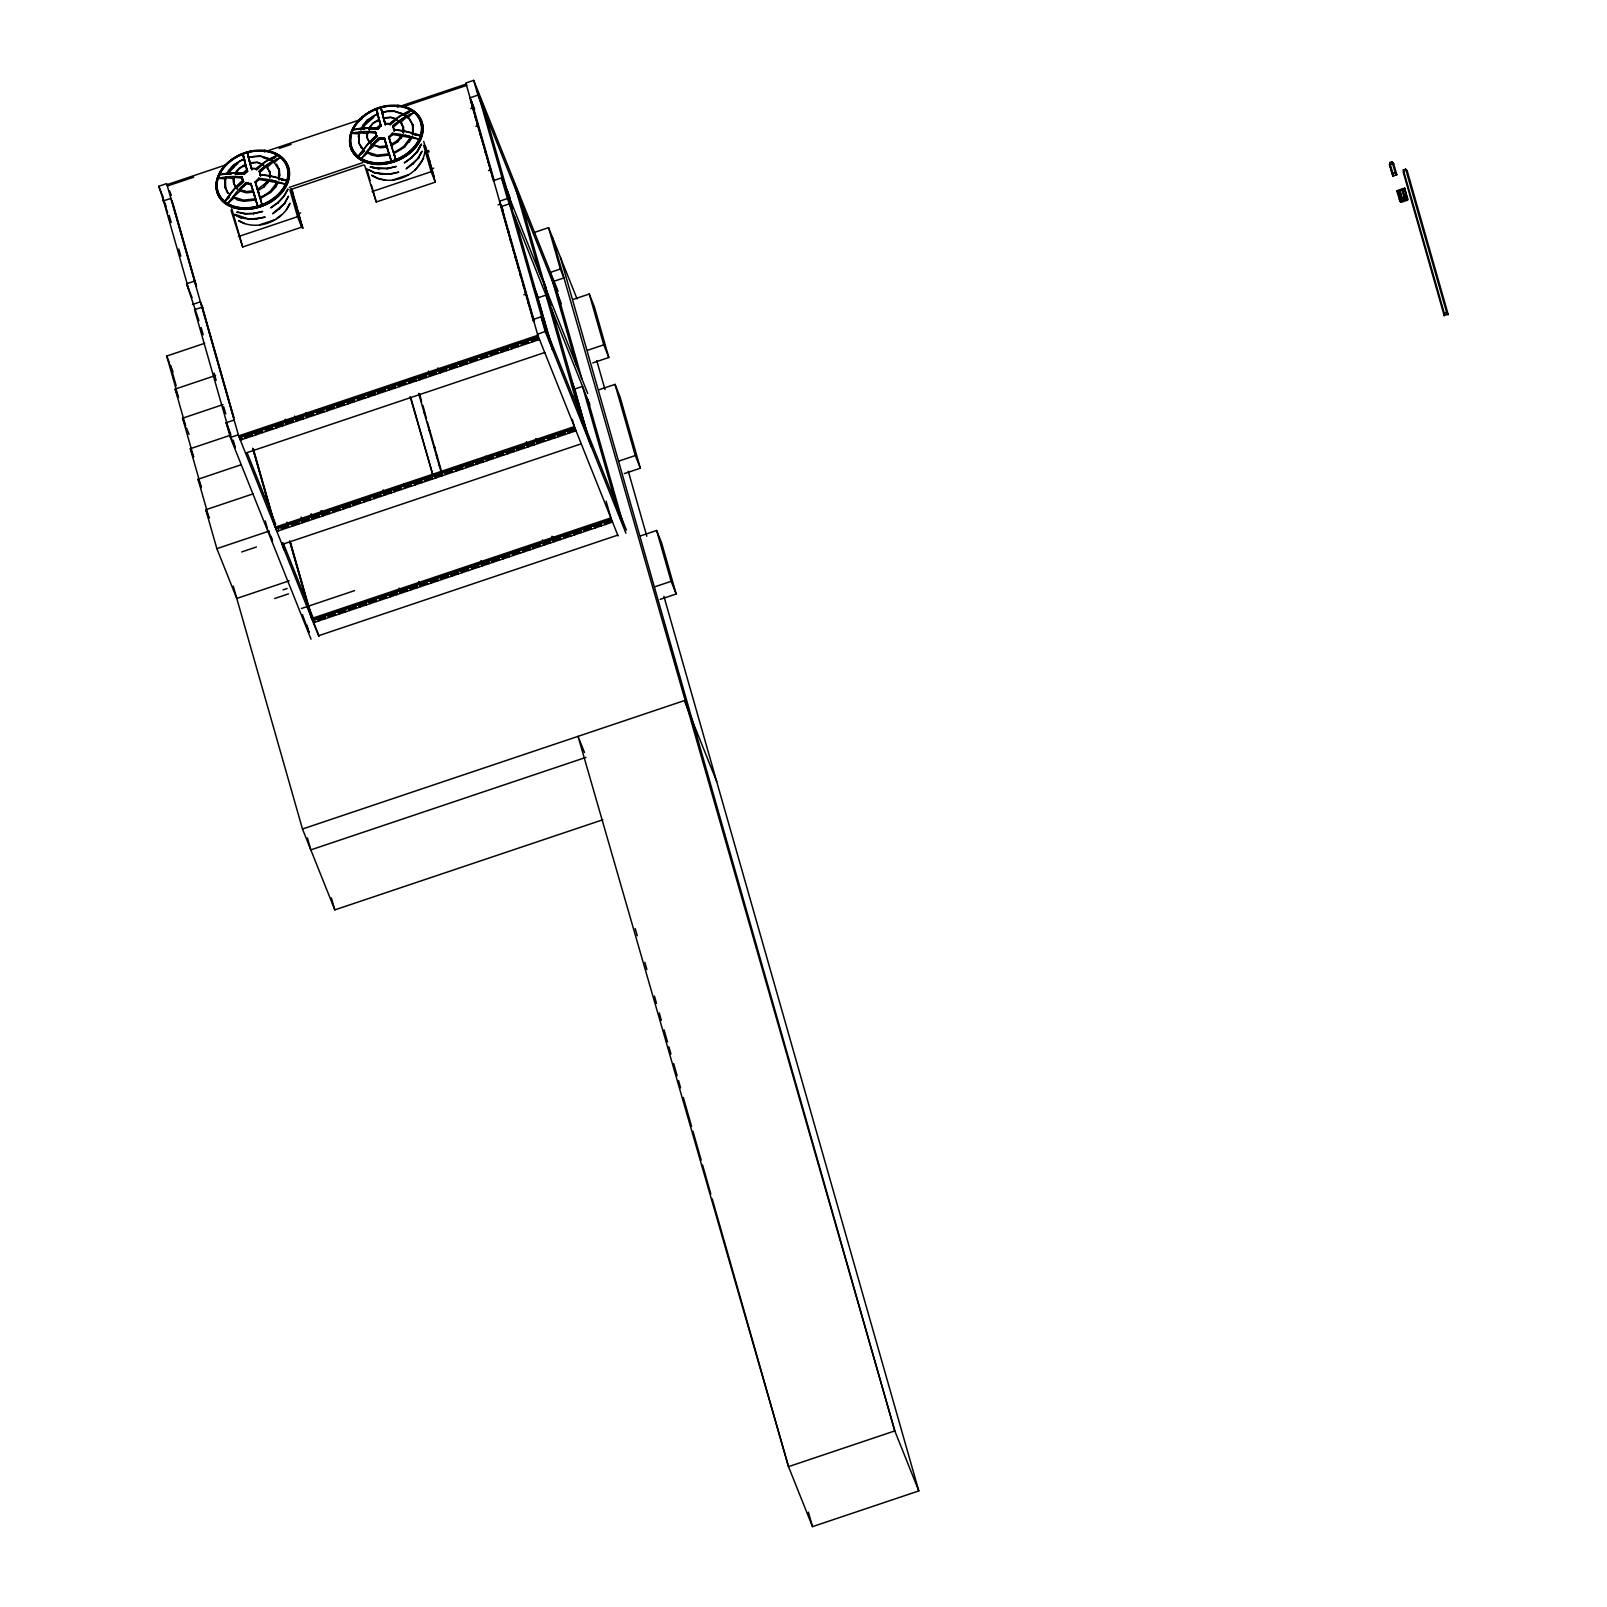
<?xml version="1.0" encoding="UTF-8"?>
<svg xmlns="http://www.w3.org/2000/svg" width="1607" height="1607" viewBox="0 0 1607 1607"><rect width="100%" height="100%" fill="white"/><g stroke="black" fill="none" stroke-linecap="round" stroke-linejoin="round"><path stroke-width="1.5" d="M225.301 177.553L224.96 187.155L227.853 193.262M224.859 182.776L225.261 177.734L234.341 178.498M233.859 177.312L233.778 183.037M229.5 176.69A64.662 36.077 21 0 1 241.552 176.87L242.496 179.924M242.356 177.895L241.833 176.891L243.561 181.611M241.954 176.87L242.778 180.004M276.424 159.274L272.828 161.222A64.923 39.552 -54.8 0 0 259.47 170.824L260.515 176.027L260.033 172.672M269.896 174.52L269.936 177.634L270.378 175.705M278.513 178.718L278.855 169.217M278.654 178.558L279.558 174.52M278.975 179.884L279.457 170.161L276.585 164.055M358.883 132.578L358.823 142.26M358.261 136.756L359.144 132.758L359.627 133.943L352.134 133.321L355.83 132.578M367.441 132.336L367.36 138.061L368.947 141.295M370.514 143.746L370.052 142.581L376.882 136.575L375.415 131.915L376.359 135.028M394.097 131.051L392.811 126.049L393.153 127.515M403.478 129.544L403.337 132.979L403.558 127.033M412.095 133.743L413.14 129.544M412.557 134.908L413.039 125.185L407.435 116.427L400.364 122.594L401.83 124.02M424.831 152.022C421.436 174.902 390.903 187.999 371.779 175.404M241.351 209.332L241.432 209.151A37.965 28.002 -21.8 0 0 286.006 186.673A37.965 28.002 -21.8 0 0 272.728 152.203M226.908 174.279L233.678 165.34L239.584 161.162L244.264 159.053L244.726 160.238L243.119 154.593L244.706 161.202A64.3 3.294 71.4 0 0 247.056 169.84M235.486 174.681L236.048 171.628L239.162 168.233L245.389 164.396L247.599 171.226M258.647 178.437L259.189 178.357A64.662 36.077 21 0 1 276.123 181.35L284.961 183.981L259.189 179.482L255.493 182.716M267.987 180.265L263.769 185.609M267.324 183.419L268.409 181.43L264.231 186.794M275.038 186.05L277.187 182.174L275.621 187.135L270.88 192.298L260.294 198.565L257.622 189.365M277.228 182.194L270.398 191.112L264.512 195.291M275.52 187.236L277.649 183.359M287.733 189.184L283.917 196.134L277.83 202.623M287.954 189.285L284.098 196.275L278.011 202.803M284.56 203.105L288.055 196.757M284.76 203.245L288.577 196.235M286.448 209.513L289.822 203.346M290.043 203.446C281.908 222.087 256.236 231.428 238.579 220.762M360.49 129.303L367.059 120.083L377.725 113.756L376.42 109.497L381.16 126.25L380.698 125.065M360.772 130.127L367.521 121.268L373.467 117.05M368.606 128.52L372.744 123.237L378.971 119.42L380.899 126.17L377.364 129.283L368.606 128.52L369.068 129.705M369.248 130.046L370.092 127.817M392.229 133.461L392.771 133.381A64.662 36.077 21 0 1 409.705 136.374L418.543 139.006L392.771 134.506L389.075 137.74M392.691 134.647L392.289 133.341M400.424 137.278L401.529 135.269L397.331 140.633M400.886 138.443L401.991 136.434L397.813 141.798M408.62 141.075L410.749 137.198L403.98 146.137L398.094 150.315M409.082 142.26L411.231 138.363L404.442 147.322M417.057 151.5L420.773 144.71M417.258 151.641L421.315 144.188M421.516 144.309L417.679 151.299L411.573 157.807M418.141 158.129L421.617 151.761M418.342 158.249L422.159 151.259M423.625 158.47L414.887 170.422M228.134 203.065L236.47 192.197A64.662 39.392 -54.8 0 1 245.791 182.816L248.322 183.057M361.716 158.089L370.052 147.221A64.481 39.291 -54.8 0 1 379.292 137.901L381.904 138.081M233.517 190.209L225.221 201.056L229.5 197.299M229.259 171.346L237.896 163.432M229.52 171.567L234.16 166.525M220.018 174.5L227.17 173.215A64.923 36.238 21 0 1 242.998 173.054L246.775 169.739A64.481 3.314 71.4 0 1 244.425 161.082L242.838 154.473L245.228 163.331M266.963 182.153L257.421 189.465L255.694 182.615M279.457 209.01L285.001 202.763M285.182 202.904L272.728 213.53M362.62 125.426L373.165 116.186L377.846 114.077L378.308 115.262L376.701 109.617L377.143 111.586M363.102 126.591L373.627 117.351M353.6 129.504L360.751 128.239A64.923 36.238 21 0 1 376.58 128.078L380.417 124.984L381.1 126.069M379.131 127.837L377.605 129.504L376.882 128.098M392.349 133.361L388.713 136.936A64.3 3.294 71.4 0 0 391.787 147.342M411.412 157.647L417.499 151.158M413.039 164.035L418.583 157.787M418.764 157.928L406.31 168.554M262.001 164.235L263.829 165.159L257.18 162.166L250.049 162.829L251.877 169.96L251.516 168.414L256.276 168.594A64.923 39.552 -54.8 0 1 269.755 158.912L276.725 155.417L271.121 160.338L263.126 157.607M242.316 178.839L242.818 180.848A64.481 39.291 -54.8 0 0 233.517 190.209M261.64 165.481L256.517 169.98L256.035 168.795M241.954 183.198L236.812 187.698L235.104 186.231M228.716 197.54L224.98 200.815L233.276 189.967A64.662 39.392 -54.8 0 1 242.597 180.587L243.3 181.551L236.47 187.557L236.932 188.742L233.959 184.122L233.557 177.312L242.617 178.076M274.054 158.209L276.906 155.718L266.501 161.283A64.481 39.291 -54.8 0 0 256.477 168.856L251.295 168.414A64.3 3.294 71.4 0 1 248.944 159.776L247.498 152.906L250.531 164.014M243.943 201.317L256.055 199.991L253.665 192.077L246.293 192.78L240.126 190.972L239.724 189.726L246.554 183.74L248.804 184.243M259.49 172.391L266.32 166.405L269.835 172.25M246.212 182.615L246.494 183.801L239.664 189.807L245.831 191.615L253.203 190.892L251.033 184.182L248.663 184.243M269.514 170.824L269.755 177.955L269.996 172.009L266.541 166.224L259.711 172.21L259.229 171.045L260.696 175.705L260.535 174.56A64.662 36.077 21 0 1 273.29 176.509L286.347 180.185L281.346 179.763M244.063 201.317L237.414 199.991L233.296 196.978L240.186 190.912M228.114 203.105L233.819 198.083L233.356 196.918M381.381 110.16L380.939 108.191L385.559 124.603L385.077 123.418L389.858 123.618A64.923 39.552 -54.8 0 1 403.337 113.916L410.307 110.441L404.703 115.363L401.047 113.514M395.563 119.259L397.411 120.184L396.929 118.998L390.099 124.984L389.617 123.819M375.536 138.222L370.393 142.722L368.686 141.255M410.006 114.298L402.975 118.335A64.481 39.291 -54.8 0 0 392.972 125.908L393.936 129.122M407.636 113.233L410.488 110.742L400.063 116.307A64.481 39.291 -54.8 0 0 390.059 123.88L384.977 123.799L385.459 124.984L383.531 118.235L390.762 117.532L397.009 119.38M382.386 139.247L380.256 138.825L373.246 144.811L379.533 146.619M393.072 127.415L400.123 121.228L401.951 123.739M373.768 145.936L366.878 152.002L371.197 154.995L377.645 156.321M361.696 158.109L367.4 153.107M281.165 215.197L276.364 218.612M247.157 170.201L243.019 173.395A64.481 35.977 21 0 0 231.006 173.215L220.059 174.842M264.311 186.733L257.903 190.65M380.738 125.225L376.58 128.419A64.481 35.977 21 0 0 364.588 128.239L353.64 129.846M278.152 202.422L270.82 207.624M278.292 202.603L270.94 207.845M279.277 208.85L272.849 213.731M397.411 140.572L391.003 144.489L388.773 136.495M397.893 141.737L391.485 145.675M404.522 147.261L393.876 153.589L395.483 159.234L394.338 154.915M411.713 157.446L404.402 162.648M411.874 157.627L404.522 162.849M406.29 168.815L413.18 163.673M272.828 161.222L269.393 163.311A64.481 39.291 -54.8 0 0 259.39 170.904M276.304 159.374L279.919 157.667L274.094 162.769L273.632 161.584L279.317 170.402M409.865 114.398L413.501 112.691L407.676 117.773L407.214 116.608L410.026 119.34M244.143 158.731L233.477 165.079L228.797 170.181L226.728 173.938L231.107 174.299M245.71 164.637L239.383 168.494L235.205 173.857L241.773 174.42M243.601 166.586L245.871 165.581M247.518 171.065L243.782 174.259L235.024 173.496M379.292 119.661L372.965 123.518L368.766 128.881L375.355 129.444M377.183 121.61L379.453 120.605M259.812 197.4L264.532 195.271M398.114 150.295L393.374 152.404L388.874 136.695A64.481 3.314 71.4 0 0 391.947 147.141L392.952 151.158M274.777 219.737L259.711 224.799M408.339 174.761L393.273 179.823M167.63 212.626L158.772 186.251L166.646 183.6L238.66 435.899L537.843 335.301L465.829 83.002L473.703 80.35L558.071 291.289M226.426 164.697L167.068 184.644L167.59 185.95L193.704 177.172M264.432 151.922L361.776 119.179M397.391 107.207L466.251 84.046L466.773 85.352L402.674 106.906M279.196 148.427L291.068 144.429M162.99 201.036L170.864 198.384L172.712 203.024M561.365 303.743L477.922 95.134L470.048 97.786L474.688 109.376M470.811 108.593L472.779 107.93L472.257 106.624M472.719 108.392L472.679 106.042M289.3 187.376L362.8 162.648M475.873 126.33L477.841 125.667L477.319 124.362M477.781 126.129L477.721 123.779M290.084 189.726L363.584 165.019M428.667 150.435L426.699 151.098L427.221 152.404L429.19 151.741M300.65 212.907L298.681 213.57L299.203 214.876M433.709 168.173L431.741 168.835L432.263 170.141M238.499 236.55L297.556 216.684L301.734 227.129L242.677 246.976L231.006 210.216M372.081 191.574L431.138 171.708L435.316 182.133L376.259 202L364.588 165.24M488.508 170.663L490.476 170.001L489.954 168.695M198.906 320.576L186.573 283.796L194.447 281.145L196.295 285.785M493.63 180.546L501.505 177.895L587.72 393.454M192.458 304.486L200.333 301.835L203.125 308.805M589.91 404.884L507.39 198.585L499.516 201.237L503.232 210.517M498.09 204.832L500.058 204.169L500.58 205.475L517.876 266.581M501.605 206.459L509.479 203.808L545.697 330.901L550.92 343.958M215.579 375.496L175.143 389.095L178.498 397.451L166.706 356.071L204.651 343.295M534.327 232.453L548.549 227.652L577.074 298.942M513.135 250.27L513.095 247.92M520.728 276.886L520.668 274.536M550.86 272.226L560.341 269.032L563.896 277.911L554.415 281.104M523.882 294.804L525.851 294.141L525.328 292.836M525.77 294.623L525.73 292.253M546.541 290.726L546.079 291.771M538.124 297.757L545.998 295.105L582.216 422.219L587.439 435.256M230.745 435.135L190.309 448.715L193.644 457.071L182.575 418.202L223.011 404.602M530.832 312.341L530.792 309.99M573.237 299.404L589.267 294.021L594.329 306.676L608.812 357.497L592.782 362.901M542.081 314.972L542.041 312.622M311.015 639.164L230.363 437.506L226.145 422.721L234.019 420.09M533.223 319.472L541.077 316.82L626.389 530.069M230.363 437.506L238.238 434.854L318.889 636.513M546.681 330.942L537.421 334.256L618.072 535.914M239.182 437.204L538.365 336.606M244.103 436.14L241.753 436.943L241.894 439.555M251.978 433.488L254.348 432.705M262.222 430.053L264.572 429.25M272.447 426.618L274.817 425.815M282.691 423.163L285.042 422.38M292.916 419.728L295.286 418.925M303.161 416.293L305.511 415.49M313.385 412.838L315.755 412.055M323.63 409.403L326 408.6M333.874 405.968L336.225 405.165M344.099 402.513L346.469 401.73M354.344 399.078L356.694 398.275M364.568 395.643L366.938 394.84M374.813 392.188L377.163 391.405M385.037 388.753L387.408 387.95M395.282 385.318L397.632 384.515M405.506 381.863L407.877 381.08M415.751 378.428L418.101 377.625M425.976 374.993L428.346 374.19M436.22 371.538L438.57 370.755M446.445 368.103L448.815 367.3M456.689 364.648L459.06 363.865M466.934 361.213L469.284 360.43M477.158 357.778L479.529 356.975M487.403 354.323L489.753 353.54M497.628 350.888L499.998 350.105M507.872 347.453L510.223 346.65M518.097 343.998L520.467 343.215M528.341 340.563L530.692 339.78M286.769 424.469L284.841 421.858M295.085 418.403L297.014 421.014M430.073 376.279L428.145 373.668M438.37 370.233L440.298 372.824M539.189 338.695L538.727 339.74M539.51 339.479L240.327 440.077L239.202 436.14M549.654 341.588L549.614 339.218M245.55 453.114L544.733 352.516M419.909 394.92L419.447 395.965M253.344 493.771L205.776 509.76L209.111 518.117L198.043 479.248L240.849 464.845M587.72 350.246L603.75 344.842L608.812 357.497M574.342 388.271L573.86 389.336M573.659 396.306L575.627 395.643M598.969 389.758L615.019 384.374L620.081 397.029L640.349 468.199L624.32 473.603M578.701 414.044L580.669 413.381L581.192 414.686M275.701 528.522L574.884 427.904M205.776 509.76L216.865 548.65L269.173 531.053M280.622 527.458L278.272 528.241L278.413 530.852M288.497 524.806L290.867 524.003M298.741 521.351L301.092 520.568M308.966 517.916L311.336 517.113M319.21 514.481L321.561 513.678M329.435 511.026L331.805 510.243M339.68 507.591L342.03 506.788M349.904 504.156L352.274 503.353M360.149 500.701L362.519 499.918M370.393 497.266L372.744 496.463M380.618 493.831L382.988 493.028M390.863 490.376L393.213 489.593M401.087 486.941L403.457 486.138M411.332 483.506L413.682 482.703M421.556 480.051L423.927 479.268M431.801 476.616L434.151 475.813M442.025 473.181L444.396 472.378M452.27 469.726L454.62 468.943M462.495 466.291L464.865 465.488M472.739 462.856L475.089 462.053M482.964 459.401L485.334 458.618M493.208 455.966L495.579 455.163M503.453 452.511L505.803 451.728M513.678 449.076L516.048 448.293M523.922 445.641L526.272 444.838M534.147 442.186L536.517 441.403M544.391 438.751L546.742 437.968M554.616 435.316L556.986 434.513M564.861 431.861L567.211 431.078M287.07 522.195L288.336 526.634L288.296 524.284M302.819 522.657L300.891 520.045M311.115 516.61L313.064 519.202M321.36 513.155L323.288 515.767L321.942 510.986M384.716 495.117L382.767 492.505M528 446.927L526.072 444.315M536.296 440.88L538.245 443.492M575.708 429.993L575.246 431.038M576.029 430.776L276.846 531.375L275.721 527.437M586.173 432.886L586.133 430.535M1393.369 175.042L1389.653 162.568L1392.003 161.785L1393.731 163.874L1389.472 164.416L1392.907 176.087L1396.824 174.761L1393.41 163.09M241.673 551.944L256.437 546.983M282.069 544.432L581.252 443.813M1392.747 173.476L1395.117 172.672L1396.824 174.761M1444.753 314.851L1403.293 169.92L1405.643 169.137L1407.37 171.206M1400.139 201.739L1396.764 190.791L1404.639 188.14L1407.531 200.152L1401.244 202.261L1399.295 199.65L1407.17 197.018L1408.013 199.087M1397.487 190.992L1399.456 190.329L1402.509 200.493L1400.541 201.156L1397.487 190.992L1400.541 201.156M1401.846 189.526L1399.878 190.188L1402.931 200.353L1404.9 199.69L1401.846 189.526L1402.369 190.831M1402.268 189.385L1404.237 188.722L1404.759 190.028L1402.79 190.691L1402.268 189.385L1404.799 198.244L1405.322 199.549L1407.29 198.886L1406.768 197.601L1404.799 198.244M1398.612 193.141L1396.764 190.791M619.257 460.948L635.287 455.544L640.349 468.199M1400.018 199.851L1401.987 199.188M1402.409 199.047L1404.377 198.384M289.099 580.85L236.771 598.447L216.865 548.65M282.993 589.869L287.131 588.483M274.697 598.507L288.457 593.887M301.393 608.511L354.544 590.633M312.22 619.82L611.403 519.202M317.141 618.755L314.791 619.539L314.932 622.15M325.016 616.104L327.386 615.32M335.26 612.669L337.611 611.865M345.485 609.214L347.855 608.43M355.73 605.779L358.08 604.975M365.954 602.344L368.324 601.54M376.199 598.889L378.549 598.105M386.423 595.454L388.794 594.65M396.668 592.019L399.038 591.215M406.912 588.564L409.263 587.78M417.137 585.129L419.507 584.325M427.382 581.694L429.732 580.89M437.606 578.239L439.977 577.455M447.851 574.804L450.201 574M458.075 571.369L460.446 570.565M468.32 567.914L470.67 567.13M478.545 564.479L480.915 563.675M488.789 561.044L491.139 560.24M499.014 557.589L501.384 556.805M509.258 554.154L511.609 553.35M519.483 550.699L521.853 549.915M529.727 547.264L532.098 546.48M539.972 543.829L542.322 543.025M550.197 540.374L552.567 539.59M560.441 536.939L562.791 536.155M570.666 533.504L573.036 532.7M580.91 530.049L583.261 529.265M591.135 526.614L593.505 525.83M601.38 523.179L603.73 522.375M400.766 593.304L398.817 590.693M419.286 583.803L421.235 586.414M482.642 565.764L480.694 563.153M544.05 545.114L542.121 542.503M552.346 539.068L554.294 541.68M612.227 521.291L611.765 522.335M311.999 616.666L313.686 622.592L612.548 522.074M617.771 535.131L318.889 635.629L313.686 622.592M640.61 535.894L656.64 530.491L661.702 543.146L676.185 593.987L660.156 599.371M1444.131 313.285L1446.501 312.501L1448.228 314.57L1443.97 315.113M655.094 586.716L671.123 581.332L676.185 593.987M233.276 586.153L302.478 829.011L684.321 700.612L716.682 781.484M585.952 757.379L310.814 849.882L307.399 837.87M302.478 829.011L334.818 909.883L602.826 819.771M584.526 752.578L578.038 736.347L788.515 1466.649L812.499 1526.65L918.802 1490.914L663.912 596.318M396.005 166.405L387.126 168.454M396.085 166.626L387.166 168.695M262.423 211.381L253.565 213.43M398.456 172.07L390.139 173.978M264.874 217.045L256.558 218.954M264.954 217.266L248.342 219.396M383.631 117.853L390.762 117.19L396.929 118.998M249.788 162.146L248.502 157.647L253.444 156.502L260.495 156.321L270.739 159.555M249.949 163.211L257.18 162.508L263.427 164.356M373.306 144.751L380.015 147.784L387.247 147.081L384.374 137.981L381.783 138.081M384.856 139.166L379.915 138.744M386.765 145.916L379.413 146.619M251.114 184.182L248.201 183.077M388.452 152.524L391.244 160.66L389.637 155.015L377.524 156.341M255.593 198.826L243.46 200.132L233.136 196.898M390.18 174.219L398.596 172.27M253.585 213.671L262.564 211.582M222.248 177.553L218.552 178.297L226.045 178.919L225.583 177.734L225.442 188.32M355.629 132.578L359.466 132.035M222.067 177.574L225.884 177.011M359.285 132.055L363.242 131.694M225.703 177.031L229.66 176.67M378.388 168.655L387.408 168.373M387.428 168.614L370.293 167.249M381.944 174.179L390.421 173.918M390.441 174.159L374.371 172.873L368.063 169.458M244.806 213.631L253.826 213.369M244.786 213.872L253.846 213.61M248.362 219.155L256.859 219.135M393.635 129.866L394.097 129.906A64.742 36.117 21 0 1 411.151 132.899L419.849 135.53L415.008 135.129M360.309 128.942L364.689 129.323M414.927 134.767L419.909 135.209L406.872 131.533A64.662 36.077 21 0 0 394.117 129.584L394.237 130.91L394.097 128.881M376.199 133.1L367.119 132.336L367.079 137.961L369.409 142.481M367.903 133.522L358.843 132.758L359.285 143.445M260.053 174.862L260.515 174.902A64.742 36.117 21 0 1 277.569 177.875L286.267 180.506L281.426 180.105M371.016 166.967L378.85 168.594M370.353 167.007L378.83 168.835M375.074 172.592L382.426 174.098M374.411 172.632L382.386 174.339M385.379 180.024L378.248 178.578L371.92 175.223M245.971 191.595L239.724 189.726M237.434 211.963L245.288 213.57M236.711 212.224L245.248 213.811M405.406 135.35L414.084 137.599M271.824 180.325L276.163 181.35M404.402 114.258L394.077 111.004L386.986 111.184L382.185 112.289L382.647 113.454L381.08 107.93L382.506 114.8A64.3 3.294 71.4 0 0 384.877 123.438M404.301 114.559L394.056 111.345L387.026 111.506L382.084 112.651L382.546 113.836M379.794 137.64L380.256 138.825M366.697 151.902L377.183 155.156L389.175 153.83L384.214 138.262A64.481 3.314 71.4 0 0 387.287 148.708L389.939 156.522M368.766 169.719L374.993 172.833M270.82 159.234L260.495 155.979L248.603 157.265L247.94 154.875M235.325 214.474L248.844 219.074L240.789 217.849L234.401 214.655M234.481 214.434L241.412 217.809M238.68 220.541L244.666 223.554M361.615 117.592L361.756 117.693A37.885 27.942 -21.8 0 1 376.319 108.914M359.988 119.099A37.885 27.942 -21.8 0 0 359.827 159.274A37.885 27.942 -21.8 0 0 410.809 152.143L410.97 152.243A38.106 28.102 -21.8 0 1 374.933 164.356L375.014 164.175A37.744 27.821 -21.8 0 1 360.028 119.28M228.154 162.488A37.885 27.942 -21.8 0 0 225.422 203.687A37.885 27.942 -21.8 0 0 277.228 197.119L277.388 197.219M376.681 135.45L376.4 135.872A64.481 39.291 -54.8 0 0 367.099 145.233L358.783 156.08L364.508 151.078L359.004 143.344M369.148 142.42L370.876 143.887M361.213 147.161L364.026 149.893M360.952 147.101L364.146 150.937L358.562 155.839L366.858 144.992A64.662 39.392 -54.8 0 1 376.179 135.611L376.882 136.575M268.369 168.715L266.32 166.405M237.294 188.883L233.497 182.937L233.115 179.241M227.37 192.077L230.444 194.869M410.508 120.525L412.899 125.406M401.489 122.554L403.799 130.91M403.417 127.254L399.902 121.429L400.364 122.594M375.877 133.843L377.143 136.635M358.542 142.179L361.675 148.326M225.241 187.236L228.114 193.302M1403.293 169.92L1403.915 171.487M1403.132 171.748L1444.291 315.896M1389.653 162.568L1390.276 164.135M1398.713 193.402L1401.244 202.261M503.433 181.229L509.921 197.44M540.514 273.933L546.079 287.854M508.776 197.922L509.298 199.228M475.19 114.901L475.551 118.034M511.709 206.218L512.553 208.287L507.29 190.691M474.788 115.483L475.31 116.789M480.252 132.638L480.614 135.771M479.85 133.22L480.372 134.526M482.783 141.516L483.145 144.65M485.314 150.375L485.676 153.509M484.892 150.958L485.414 152.263M487.825 159.254L488.187 162.387M490.356 168.112L490.718 171.246M492.887 176.971L493.249 180.105L482.883 143.405M492.465 177.553L492.987 178.859M532.901 284.68L538.466 298.581M569.983 377.404L575.547 391.305M536.577 295.467L537.1 296.773M573.619 388.07L573.096 386.765L586.495 433.669M500.822 206.72L501.304 205.676L534.408 321.561M502.991 212.445L503.835 214.535M539.51 303.763L539.872 306.897M576.029 395.061L576.391 398.195M502.589 213.028L503.112 214.334M539.108 304.346L539.631 305.651M505.522 221.324L505.884 224.458M578.56 403.919L578.922 407.053M541.619 313.204L542.142 314.51M578.138 404.502L578.661 405.808M508.053 230.183L508.877 232.272M544.572 321.5L544.934 324.634M581.091 412.798L581.453 415.932M507.631 230.765L508.153 232.071M544.15 322.083L544.673 323.369M510.564 239.061L510.926 242.195M547.083 330.359L547.445 333.493M583.602 421.657L584.446 423.746M510.162 239.644L510.685 240.95M512.693 248.502L513.216 249.808M515.626 256.799L515.988 259.932M552.145 348.096L552.969 350.185M588.664 439.394L589.488 441.483L551.221 308.162M625.947 533.263L545.295 331.604L541.077 316.82M515.204 257.381L515.726 258.667M518.157 265.657L518.519 268.791M520.266 275.098L520.789 276.404M523.199 283.394L523.561 286.528M528.261 301.132L528.623 304.265M527.839 301.714L528.362 303.02M533.303 318.869L534.147 320.958M532.901 319.452L533.424 320.757M532.419 341.849L530.491 339.258M568.938 433.167L567.01 430.555M605.457 524.465L603.529 521.853M528.12 340.041L528.482 343.175M564.64 431.339L565.001 434.473M601.159 522.657L601.52 525.79M522.195 345.304L520.246 342.693M558.714 436.602L556.765 433.99M595.233 527.899L593.284 525.308M517.896 343.476L518.258 346.61M554.415 434.794L554.777 437.928M590.934 526.092L591.296 529.225M511.95 348.739L510.022 346.128M548.469 440.037L546.541 437.445M584.988 531.355L583.06 528.743M507.651 346.931L508.013 350.065M544.17 438.229L544.532 441.363M580.689 529.527L581.051 532.66M429.23 159.957L429.752 161.262M407.435 116.427L407.897 117.592M501.725 352.174L499.777 349.583M574.764 534.79L572.815 532.178M412.276 133.401L412.738 134.586L412.577 124M404.241 114.177L404.703 115.363M497.427 350.366L497.788 353.5M533.946 441.664L534.307 444.798M570.465 532.982L570.826 536.115M403.036 131.473L403.518 132.658M491.481 355.629L489.552 353.018M564.519 538.224L562.591 535.633M487.182 353.801L487.544 356.955M523.701 445.119L524.063 448.253M560.22 536.417L560.582 539.55M481.256 359.064L479.308 356.453M517.775 450.362L515.827 447.77M476.958 357.256L477.319 360.39M513.477 448.554L513.838 451.688M549.996 539.852L550.357 543.005M393.594 152.324L393.876 153.589M377.986 115.021L377.524 113.856L378.288 116.226A64.3 3.294 71.4 0 0 380.638 124.864M388.934 153.89L389.637 155.015M471.012 362.499L469.083 359.908M507.531 453.817L505.602 451.205M466.713 360.691L467.075 363.825M503.232 451.989L503.594 455.143M539.751 543.307L540.113 546.44M918.802 1490.914L894.798 1430.913L552.105 236.53M460.787 365.954L458.839 363.343M497.306 457.252L495.358 454.64M533.825 548.549L531.877 545.958M456.488 364.146L456.85 367.28M493.008 455.444L493.369 458.578M529.527 546.742L529.888 549.875M450.543 369.389L448.614 366.778M523.581 552.005L521.652 549.393M485.133 458.095L487.062 460.687L485.796 456.267M446.244 367.581L446.605 370.715M482.763 458.879L483.124 462.012M519.282 550.197L519.644 553.33M476.817 464.142L474.889 461.53M513.336 555.439L511.408 552.828M436.019 371.016L436.361 374.15M472.538 462.334L472.88 465.468M509.057 553.632L509.399 556.765M466.592 467.577L464.664 464.965M503.112 558.874L501.183 556.283M425.775 374.471L426.136 377.605M462.294 465.769L462.655 468.903M498.813 557.067L499.174 560.2M419.829 379.714L417.9 377.103M456.348 471.012L454.419 468.42M492.867 562.329L490.939 559.718M415.53 377.906L415.892 381.04M452.049 469.204L452.411 472.337M488.568 560.522L488.93 563.655M424.127 410.568L424.489 413.702M423.726 411.151L424.248 412.457M429.19 428.306L429.551 431.439M428.788 428.888L429.31 430.194M409.604 383.149L407.656 380.558M446.123 474.467L444.175 471.855M434.252 446.043L435.075 448.132M433.83 446.625L434.352 447.931M436.763 454.922L437.124 458.055M436.361 455.504L436.883 456.81M438.892 464.363L439.414 465.668M405.305 381.341L405.667 384.475M441.825 472.659L442.186 475.793M478.344 563.957L478.705 567.09M399.36 386.604L397.431 383.993M435.879 477.902L433.95 475.29M472.398 569.199L470.469 566.608M395.061 384.796L395.422 387.93M431.58 476.094L431.942 479.227M468.099 567.392L468.461 570.525M389.135 390.039L387.187 387.428M425.654 481.337L423.706 478.745M462.173 572.654L460.225 570.043M384.836 388.231L385.198 391.365M421.355 479.529L421.717 482.662M457.874 570.847L458.236 573.98M378.89 393.474L376.962 390.883M415.41 484.792L413.481 482.18M451.929 576.089L450 573.478M374.592 391.666L374.953 394.8M411.111 482.984L411.472 486.118M447.63 574.282L447.991 577.415M296.17 204.712L296.692 206.017M295.748 204.852L296.271 206.158L293.74 197.279M298.279 213.711L298.802 215.017M368.666 396.929L366.717 394.318M441.704 579.524L439.756 576.933M274.315 162.568L273.853 161.403L266.802 167.57L266.541 166.224M403.236 485.615L405.185 488.227L403.819 483.446M278.694 178.397L279.156 179.562M270.659 159.153L271.121 160.338M364.367 395.121L364.729 398.255M400.886 486.419L401.248 489.552M437.405 577.717L437.767 580.85M358.421 400.364L356.493 397.753M394.94 491.662L393.012 489.07M431.459 582.979L429.531 580.368M354.123 398.556L354.484 401.69M390.642 489.854L391.003 492.987M427.161 581.172L427.522 584.305M258.707 178.317L259.189 179.482L258.767 178.337L255.131 181.912A64.3 3.294 71.4 0 0 258.205 192.318L259.37 196.134M348.197 403.799L346.248 401.208M249.085 158.45L248.603 157.265L249.085 159.515A64.481 3.314 71.4 0 0 251.435 168.173M248.502 157.647L248.964 158.812M343.898 401.991L344.26 405.125M380.417 493.309L380.779 496.442M416.936 584.607L417.298 587.74M255.553 182.877L255.292 181.671A64.481 3.314 71.4 0 0 258.365 192.117L260.595 200.092M243.943 158.832L244.405 160.017M246.855 169.98L247.639 171.387L244.023 174.48L243.3 173.074M252.962 190.932L253.665 192.077M337.952 407.254L336.024 404.643M374.471 498.552L372.543 495.94M410.99 589.849L409.062 587.258M333.653 405.446L334.015 408.58M370.172 496.744L370.534 499.877M406.692 588.041L407.053 591.175M243.179 180.526L243.661 181.691M327.707 410.689L325.779 408.078M364.247 501.987L362.298 499.395M323.429 408.881L323.79 412.015M359.948 500.179L360.309 503.312M396.467 591.497L396.829 594.63M317.483 414.124L315.555 411.533M354.002 505.442L352.074 502.83M390.521 596.739L388.593 594.128M313.184 412.316L313.546 415.45M349.703 503.634L350.065 506.767M386.222 594.931L386.584 598.065M343.757 508.877L341.829 506.265M380.276 600.174L378.348 597.583M305.31 414.968L307.238 417.579L305.892 412.798M302.96 415.771L303.301 418.905M339.479 507.069L339.82 510.202M375.998 598.366L376.339 601.5M333.533 512.312L331.604 509.72M370.052 603.629L368.124 601.018M292.715 419.206L293.077 422.34M329.234 510.504L329.596 513.637M365.753 601.822L366.115 604.955M359.807 607.064L357.879 604.473M282.47 422.641L282.832 425.775M318.99 513.959L319.351 517.092M355.509 605.256L355.87 608.39M276.545 427.904L274.596 425.293M349.583 610.519L347.634 607.908M272.246 426.096L272.607 429.23M308.765 517.394L309.127 520.527M345.284 608.691L345.646 611.825M266.3 431.339L264.372 428.748M339.338 613.954L337.41 611.343M169.599 190.992L171.346 195.351M262.001 429.531L262.363 432.665M298.52 520.829L298.882 523.962M335.039 612.146L335.401 615.28M158.772 186.251L163.412 197.842M166.023 206.078L162.548 197.38L188.662 289.019M256.075 434.794L254.127 432.183M292.595 526.092L290.646 523.48M329.114 617.389L327.165 614.798M251.777 432.966L252.138 436.1M324.815 615.581L325.176 618.715M186.573 283.796L192.137 297.717M245.831 438.229L243.902 435.618M282.35 529.527L280.421 526.935M318.869 620.844L316.941 618.233M246.996 452.531L275.741 524.384M283.153 542.925L312.823 617.108M226.145 422.721L230.785 434.312M231.629 438.992L235.104 447.69M268.148 530.29L272.507 541.157L271.141 536.376M166.706 356.071L169.358 362.72M173.034 371.9L170.242 364.93L176.147 385.68M182.575 418.202L185.588 425.755L175.143 389.095M186.452 427.904L189.043 434.372M198.043 479.248L201.377 487.604L190.309 448.715M260.776 199.911L261.881 204.169L258.084 190.55M256.096 201.478L257.662 205.636L256.598 201.879M393.112 150.958L394.177 155.096M256.357 201.518L253.705 193.684A64.481 3.314 71.4 0 1 250.632 183.238L250.913 183.339A64.3 3.294 71.4 0 0 253.966 193.744L255.131 197.561M1407.069 170.422L1448.228 314.57M1405.643 169.137L1447.124 314.048M1404.639 188.14L1407.17 197.018M1404.237 188.722L1407.531 200.152M1405.141 193.362L1406.406 197.802M1405.563 195.05L1406.828 199.489M1392.003 161.785L1395.74 174.239M1400.059 196.918L1401.324 201.337M1389.472 164.416L1392.907 176.087M589.267 294.021L603.75 344.842M615.019 384.374L635.287 455.544M656.64 530.491L671.123 581.332M596.78 360.671L604.995 389.537M628.297 471.293L646.797 536.216M560.461 257.401L894.798 1430.913L788.515 1466.649L712.202 1198.802M548.549 227.652L560.341 269.032M581.855 378.77L555.741 287.131L550.518 274.094L576.632 365.713M587.74 399.46L623.958 526.554L618.735 513.517L582.517 386.423L574.643 389.055L591.055 446.625M544.713 283.977L550.9 305.671M549.353 301.453L519.222 195.833L513.999 182.776L540.113 274.415M543.387 281.004L546.802 292.976M572.695 383.912L588.383 438.932M606.1 501.163L610.881 517.896L311.698 618.514L289.883 541.941M543.929 283.877L547.726 297.174M536.698 293.9L553.17 350.527M512.312 208.85L482.703 104.515L477.48 91.478L503.594 183.118M514.702 216.845L552.547 350.025M572.313 419.427L574.362 426.598L275.179 527.217L252.681 448.253M506.888 191.273L511.207 205.877M537.341 298.018L549.976 342.371M473.703 80.35L477.922 95.134M501.505 177.895L507.39 198.585M471.675 101.362L494.333 180.948M470.369 99.975L482.502 142.42M518.258 267.545L533.363 321.219M535.874 438.53L537.14 442.97M526.433 441.704L527.699 446.143M552.708 536.457L553.973 540.896M551.824 536.376L553.19 541.157M542.483 539.892L543.728 544.331M425.333 145.755L434.171 176.79M423.726 141.456L435.316 182.133M423.625 145.393L431.138 171.708M808.381 1512.167L812.499 1526.65M635.207 928.545L637.256 935.776M644.829 962.332L646.878 969.563M654.451 996.119L656.5 1003.351M659.252 1012.993L661.321 1020.244M664.073 1029.886L667.508 1041.959M668.894 1046.78L670.943 1054.031M673.695 1063.673L677.13 1075.746M678.516 1080.567L680.565 1087.798M683.316 1097.46L691.572 1126.407M692.938 1131.248L701.194 1160.194M702.58 1165.015L710.816 1193.981M394.056 153.489L395.643 159.013M384.374 137.981L384.475 138.343A64.3 3.294 71.4 0 0 387.548 148.768M389.396 155.055L390.983 160.6M437.948 367.882L439.213 372.322M428.486 371.056L429.752 375.496M481.055 560.542L482.321 564.981M366.717 168.494L370.112 180.466M371.478 185.247L376.259 202M419.507 393.494L421.617 401.71M422.922 405.446L426.377 418.222M427.301 421.657L441.342 470.791M418.664 393.414L440.82 471.012M410.95 398.134L432.645 474.266L410.126 396.688M418.865 581.473L420.13 585.892M383.129 489.894L384.394 494.333M292.273 190.49L293.519 194.929M293.639 195.833L301.212 222.449M301.734 223.755L303 228.174M291.851 190.63L293.117 195.07M296.893 208.368L300.69 221.666M301.312 223.895L302.578 228.315M291.329 189.325L300.79 222.59M290.827 188.843L301.734 227.129M290.064 190.369L297.556 216.684M399.179 588.082L400.444 592.521M253.424 192.117L257.401 205.575M294.643 416.072L295.909 420.492M320.938 510.805L322.204 515.244M231.77 208.689L242.677 246.976M285.202 419.246L286.468 423.686M311.477 513.979L312.742 518.418M310.693 514.26L311.959 518.679M301.152 517.092L302.518 521.873M290.505 542.423L311.678 616.787M289.722 540.856L311.537 617.429M306.977 625.264L309.026 632.475L302.437 614.637M281.948 542.684L283.997 549.875M253.283 448.735L275.159 525.469M253.203 449.558L274.335 523.721M265.235 520.929L267.284 528.12M173.174 204.39L196.536 286.367M233.859 417.378L202.422 307.058L194.547 309.709L230.765 436.823M171.688 200.313L195.552 284.057M200.996 303.201L233.718 418.061M169.137 215.258L171.206 222.489M178.759 249.005L180.828 256.236M201.136 327.547L203.185 334.738M214.113 373.125L216.162 380.317M223.674 406.692L225.743 413.883M233.256 440.258L235.305 447.469M331.383 897.871L334.818 909.883M382.044 112.088L382.647 114.539A64.481 3.314 71.4 0 0 385.017 123.197M377.384 113.655L377.986 116.106A64.481 3.314 71.4 0 0 380.357 124.763M412.416 124.241L412.999 129.745M402.955 126.089L403.317 129.745M376.078 134.928L375.114 131.874A64.662 36.077 21 0 0 363.082 131.714M278.995 168.976L279.879 175.906M225.141 182.917L225.703 188.421M242.697 153.71A37.885 27.942 -21.8 0 0 229.962 160.981A37.965 28.002 -21.8 0 1 254.649 150.656A37.885 27.942 -21.8 0 0 245.007 152.866M264.05 150.435A37.965 28.002 -21.8 0 1 270.679 151.58A37.744 27.821 -21.8 0 0 263.99 150.616M272.607 152.384A37.744 27.821 -21.8 0 1 277.228 197.119M241.592 209.091A37.744 27.821 -21.8 0 1 222.128 169.358M378.649 108.071A37.885 27.942 -21.8 0 1 388.171 105.881M406.31 107.227A37.965 28.002 -21.8 0 1 410.95 152.243M361.756 117.512A37.965 28.002 -21.8 0 1 388.231 105.68M397.632 105.459A37.965 28.002 -21.8 0 1 404.261 106.604A37.744 27.821 -21.8 0 0 397.552 105.62M406.189 107.388A37.744 27.821 -21.8 0 1 410.809 152.143M370.052 147.221A64.662 39.392 -54.8 0 1 379.373 137.84M393.052 125.848A64.923 39.552 -54.8 0 1 406.531 116.166M246.594 435.156L244.626 435.818L245.148 437.124L247.116 436.461L246.594 435.156M248.985 434.352L247.016 435.015L247.538 436.321L249.507 435.658L248.985 434.352M251.355 433.549L249.386 434.211L249.909 435.517L251.877 434.854L251.355 433.549M256.819 431.721L254.85 432.383L255.372 433.689L257.341 433.026L256.819 431.721M259.209 430.917L257.241 431.58L257.763 432.886L259.731 432.223L259.209 430.917M261.6 430.114L259.631 430.776L260.153 432.082L262.122 431.419L261.6 430.114M267.063 428.286L265.095 428.948L265.617 430.234L267.586 429.571L267.063 428.286M269.454 427.482L267.485 428.145L268.007 429.451L269.976 428.788L269.454 427.482M271.824 426.679L269.855 427.341L270.378 428.647L272.346 427.984L271.824 426.679M277.288 424.831L275.319 425.493L275.842 426.799L277.81 426.136L277.288 424.831M279.678 424.027L277.71 424.69L278.232 425.996L280.201 425.333L279.678 424.027M282.069 423.224L280.1 423.886L280.622 425.192L282.591 424.529L282.069 423.224M287.532 421.396L285.564 422.058L286.086 423.364L288.055 422.701L287.532 421.396M289.923 420.592L287.954 421.255L288.477 422.561L290.445 421.898L289.923 420.592M292.313 419.789L290.345 420.451L290.867 421.757L292.836 421.094L292.313 419.789M297.777 417.961L295.809 418.603L296.331 419.909L298.299 419.246L297.777 417.961M300.147 417.157L298.179 417.82L298.701 419.106L300.67 418.463L300.147 417.157M302.538 416.354L300.569 417.017L301.092 418.322L303.06 417.659L302.538 416.354M308.002 414.506L306.033 415.168L306.555 416.474L308.524 415.811L308.002 414.506M310.392 413.702L308.423 414.365L308.946 415.671L310.914 415.008L310.392 413.702M312.782 412.899L310.814 413.561L311.336 414.867L313.305 414.204L312.782 412.899M318.246 411.071L316.278 411.733L316.8 413.039L318.769 412.376L318.246 411.071M320.617 410.267L318.648 410.93L319.17 412.236L321.139 411.573L320.617 410.267M323.007 409.464L321.038 410.126L321.561 411.432L323.529 410.769L323.007 409.464M328.471 407.616L326.502 408.278L327.025 409.584L328.993 408.921L328.471 407.616M330.861 406.832L328.893 407.495L329.415 408.781L331.383 408.118L330.861 406.832M333.252 406.029L331.283 406.692L331.805 407.977L333.774 407.334L333.252 406.029M338.715 404.181L336.747 404.843L337.269 406.149L339.238 405.486L338.715 404.181M341.086 403.377L339.117 404.04L339.639 405.346L341.608 404.683L341.086 403.377M343.476 402.574L341.508 403.236L342.03 404.542L343.998 403.879L343.476 402.574M348.94 400.746L346.971 401.409L347.494 402.714L349.462 402.051L348.94 400.746M351.33 399.942L349.362 400.605L349.884 401.911L351.853 401.248L351.33 399.942M353.721 399.139L351.752 399.802L352.274 401.107L354.243 400.444L353.721 399.139M359.185 397.291L357.216 397.953L357.738 399.259L359.707 398.596L359.185 397.291M361.575 396.507L359.606 397.15L360.129 398.456L362.097 397.793L361.575 396.507M363.945 395.704L361.977 396.367L362.499 397.652L364.468 397.009L363.945 395.704M369.409 393.856L367.441 394.519L367.963 395.824L369.931 395.161L369.409 393.856M371.8 393.052L369.831 393.715L370.353 395.021L372.322 394.358L371.8 393.052M374.19 392.249L372.221 392.911L372.744 394.217L374.712 393.554L374.19 392.249M379.654 390.421L377.685 391.084L378.207 392.389L380.176 391.726L379.654 390.421M382.044 389.617L380.076 390.28L380.598 391.586L382.566 390.923L382.044 389.617M384.414 388.814L382.446 389.477L382.968 390.782L384.937 390.119L384.414 388.814M389.878 386.966L387.91 387.628L388.432 388.934L390.401 388.271L389.878 386.966M392.269 386.162L390.3 386.825L390.822 388.131L392.791 387.468L392.269 386.162M394.659 385.379L392.691 386.021L393.213 387.327L395.181 386.664L394.659 385.379M400.123 383.531L398.154 384.194L398.677 385.499L400.645 384.836L400.123 383.531M402.513 382.727L400.545 383.39L401.067 384.696L403.036 384.033L402.513 382.727M404.884 381.924L402.915 382.587L403.437 383.892L405.406 383.229L404.884 381.924M410.347 380.096L408.379 380.759L408.901 382.064L410.87 381.401L410.347 380.096M412.738 379.292L410.769 379.955L411.292 381.261L413.26 380.598L412.738 379.292M415.128 378.489L413.16 379.152L413.682 380.457L415.651 379.794L415.128 378.489M420.592 376.641L418.624 377.304L419.146 378.609L421.114 377.946L420.592 376.641M422.982 375.837L421.014 376.5L421.536 377.806L423.505 377.143L422.982 375.837M425.373 375.054L423.404 375.697L423.927 377.002L425.895 376.339L425.373 375.054M430.837 373.206L428.868 373.869L429.39 375.174L431.359 374.511L430.837 373.206M433.207 372.402L431.238 373.065L431.761 374.371L433.729 373.708L433.207 372.402M435.597 371.599L433.629 372.262L434.151 373.567L436.12 372.904L435.597 371.599M441.061 369.771L439.093 370.434L439.615 371.739L441.584 371.076L441.061 369.771M443.452 368.967L441.483 369.63L442.005 370.936L443.974 370.273L443.452 368.967M445.842 368.164L443.873 368.827L444.396 370.132L446.364 369.469L445.842 368.164M451.306 366.316L449.337 366.979L449.86 368.284L451.828 367.621L451.306 366.316M453.676 365.512L451.708 366.175L452.23 367.481L454.198 366.818L453.676 365.512M456.067 364.709L454.098 365.372L454.62 366.677L456.589 366.014L456.067 364.709M461.53 362.881L459.562 363.544L460.084 364.849L462.053 364.186L461.53 362.881M463.921 362.077L461.952 362.74L462.475 364.046L464.443 363.383L463.921 362.077M466.311 361.274L464.343 361.937L464.865 363.242L466.834 362.579L466.311 361.274M471.775 359.446L469.806 360.109L470.329 361.414L472.297 360.751L471.775 359.446M474.145 358.642L472.177 359.305L472.699 360.611L474.668 359.948L474.145 358.642M476.536 357.839L474.567 358.502L475.089 359.807L477.058 359.144L476.536 357.839M482 355.991L480.031 356.654L480.553 357.959L482.522 357.296L482 355.991M484.39 355.187L482.421 355.85L482.944 357.156L484.912 356.493L484.39 355.187M486.78 354.384L484.812 355.047L485.334 356.352L487.303 355.689L486.78 354.384M492.244 352.556L490.276 353.219L490.798 354.524L492.766 353.861L492.244 352.556M494.635 351.752L492.666 352.415L493.188 353.721L495.157 353.058L494.635 351.752M497.005 350.949L495.036 351.612L495.559 352.917L497.527 352.254L497.005 350.949M502.469 349.121L500.5 349.784L501.022 351.089L502.991 350.426L502.469 349.121M504.859 348.317L502.891 348.98L503.413 350.286L505.381 349.623L504.859 348.317M507.25 347.514L505.281 348.177L505.803 349.482L507.772 348.819L507.25 347.514M512.713 345.666L510.745 346.329L511.267 347.634L513.236 346.971L512.713 345.666M515.104 344.862L513.135 345.525L513.657 346.831L515.626 346.168L515.104 344.862M517.474 344.059L515.506 344.722L516.028 346.027L517.996 345.364L517.474 344.059M522.938 342.231L520.969 342.894L521.492 344.199L523.46 343.536L522.938 342.231M525.328 341.427L523.36 342.09L523.882 343.396L525.851 342.733L525.328 341.427M527.719 340.624L525.75 341.287L526.272 342.592L528.241 341.929L527.719 340.624M533.183 338.796L531.214 339.459L531.736 340.744L533.705 340.101L533.183 338.796M535.573 337.992L533.604 338.655L534.127 339.961L536.095 339.298L535.573 337.992M537.943 337.189L535.975 337.852L536.497 339.157L538.466 338.494L537.943 337.189M283.113 526.473L281.145 527.136L281.667 528.422L283.635 527.779L283.113 526.473M285.504 525.67L283.535 526.333L284.057 527.638L286.026 526.975L285.504 525.67M287.874 524.866L285.905 525.529L286.428 526.835L288.396 526.172L287.874 524.866M293.338 523.018L291.369 523.681L291.891 524.987L293.86 524.324L293.338 523.018M295.728 522.215L293.76 522.878L294.282 524.183L296.25 523.52L295.728 522.215M298.119 521.411L296.15 522.074L296.672 523.38L298.641 522.717L298.119 521.411M303.582 519.583L301.614 520.246L302.136 521.552L304.105 520.889L303.582 519.583M305.973 518.78L304.004 519.443L304.526 520.748L306.495 520.085L305.973 518.78M308.343 517.976L306.375 518.639L306.897 519.945L308.865 519.282L308.343 517.976M313.807 516.148L311.838 516.791L312.361 518.097L314.329 517.434L313.807 516.148M316.197 515.345L314.229 516.008L314.751 517.293L316.72 516.65L316.197 515.345M318.588 514.541L316.619 515.204L317.141 516.51L319.11 515.847L318.588 514.541M324.052 512.693L322.083 513.356L322.605 514.662L324.574 513.999L324.052 512.693M326.442 511.89L324.473 512.553L324.996 513.858L326.964 513.195L326.442 511.89M328.832 511.086L326.864 511.749L327.386 513.055L329.355 512.392L328.832 511.086M334.296 509.258L332.328 509.921L332.85 511.227L334.818 510.564L334.296 509.258M336.666 508.455L334.698 509.118L335.22 510.423L337.189 509.76L336.666 508.455M339.057 507.651L337.088 508.314L337.611 509.62L339.579 508.957L339.057 507.651M344.521 505.823L342.552 506.466L343.074 507.772L345.043 507.109L344.521 505.823M346.911 505.02L344.943 505.683L345.465 506.968L347.433 506.326L346.911 505.02M349.302 504.216L347.333 504.879L347.855 506.185L349.824 505.522L349.302 504.216M354.765 502.368L352.797 503.031L353.319 504.337L355.288 503.674L354.765 502.368M357.136 501.565L355.167 502.228L355.689 503.533L357.658 502.87L357.136 501.565M359.526 500.761L357.558 501.424L358.08 502.73L360.048 502.067L359.526 500.761M364.99 498.933L363.021 499.596L363.544 500.902L365.512 500.239L364.99 498.933M367.38 498.13L365.412 498.793L365.934 500.098L367.903 499.436L367.38 498.13M369.771 497.326L367.802 497.989L368.324 499.295L370.293 498.632L369.771 497.326M375.235 495.478L373.266 496.141L373.788 497.447L375.757 496.784L375.235 495.478M377.605 494.695L375.636 495.338L376.159 496.643L378.127 495.98L377.605 494.695M379.995 493.891L378.027 494.554L378.549 495.84L380.518 495.197L379.995 493.891M385.459 492.043L383.49 492.706L384.013 494.012L385.981 493.349L385.459 492.043M387.849 491.24L385.881 491.903L386.403 493.208L388.372 492.546L387.849 491.24M390.24 490.436L388.271 491.099L388.794 492.405L390.762 491.742L390.24 490.436M395.704 488.608L393.735 489.271L394.257 490.577L396.226 489.914L395.704 488.608M398.094 487.805L396.125 488.468L396.648 489.773L398.616 489.111L398.094 487.805M400.464 487.001L398.496 487.664L399.018 488.97L400.987 488.307L400.464 487.001M405.928 485.153L403.96 485.816L404.482 487.122L406.45 486.459L405.928 485.153M408.319 484.37L406.35 485.013L406.872 486.318L408.841 485.655L408.319 484.37M410.709 483.566L408.74 484.229L409.263 485.515L411.231 484.872L410.709 483.566M416.173 481.718L414.204 482.381L414.727 483.687L416.695 483.024L416.173 481.718M418.563 480.915L416.595 481.578L417.117 482.883L419.086 482.221L418.563 480.915M420.934 480.111L418.965 480.774L419.487 482.08L421.456 481.417L420.934 480.111M426.397 478.283L424.429 478.946L424.951 480.252L426.92 479.589L426.397 478.283M428.788 477.48L426.819 478.143L427.341 479.448L429.31 478.786L428.788 477.48M431.178 476.676L429.21 477.339L429.732 478.645L431.7 477.982L431.178 476.676M436.642 474.828L434.673 475.491L435.196 476.797L437.164 476.134L436.642 474.828M439.032 474.025L437.064 474.688L437.586 475.993L439.555 475.331L439.032 474.025M441.403 473.241L439.434 473.884L439.956 475.19L441.925 474.527L441.403 473.241M446.867 471.393L444.918 472.056L445.42 473.362L447.389 472.699L446.867 471.393M449.257 470.59L447.288 471.253L447.811 472.558L449.779 471.896L449.257 470.59M451.647 469.786L449.679 470.449L450.201 471.755L452.17 471.092L451.647 469.786M457.111 467.958L455.143 468.621L455.665 469.927L457.633 469.264L457.111 467.958M459.502 467.155L457.533 467.818L458.055 469.123L460.024 468.461L459.502 467.155M461.892 466.351L459.923 467.014L460.446 468.32L462.414 467.657L461.892 466.351M467.356 464.503L465.387 465.166L465.909 466.472L467.878 465.809L467.356 464.503M469.726 463.7L467.758 464.363L468.28 465.668L470.248 465.006L469.726 463.7M472.117 462.916L470.148 463.559L470.67 464.865L472.639 464.202L472.117 462.916M477.58 461.068L475.612 461.731L476.134 463.037L478.103 462.374L477.58 461.068M479.971 460.265L478.002 460.928L478.524 462.233L480.493 461.571L479.971 460.265M482.361 459.461L480.393 460.124L480.915 461.43L482.883 460.767L482.361 459.461M487.825 457.633L485.856 458.296L486.379 459.602L488.347 458.939L487.825 457.633M490.195 456.83L488.227 457.493L488.749 458.799L490.718 458.136L490.195 456.83M492.586 456.026L490.617 456.689L491.139 457.995L493.108 457.332L492.586 456.026M498.049 454.178L496.081 454.841L496.603 456.147L498.572 455.484L498.049 454.178M500.44 453.375L498.471 454.038L498.994 455.343L500.962 454.681L500.44 453.375M502.83 452.571L500.862 453.234L501.384 454.54L503.353 453.877L502.83 452.571M508.294 450.743L506.326 451.406L506.848 452.712L508.816 452.049L508.294 450.743M510.664 449.94L508.696 450.603L509.218 451.908L511.187 451.246L510.664 449.94M513.055 449.136L511.086 449.799L511.609 451.105L513.577 450.442L513.055 449.136M518.519 447.308L516.55 447.971L517.072 449.277L519.041 448.614L518.519 447.308M520.909 446.505L518.94 447.168L519.463 448.474L521.431 447.811L520.909 446.505M523.299 445.701L521.331 446.364L521.853 447.67L523.822 447.007L523.299 445.701M528.763 443.853L526.795 444.516L527.317 445.822L529.286 445.159L528.763 443.853M531.154 443.05L529.185 443.713L529.707 445.018L531.676 444.356L531.154 443.05M533.524 442.246L531.555 442.909L532.078 444.215L534.046 443.552L533.524 442.246M538.988 440.418L537.019 441.081L537.542 442.387L539.51 441.724L538.988 440.418M541.378 439.615L539.41 440.278L539.932 441.584L541.9 440.921L541.378 439.615M543.769 438.811L541.8 439.474L542.322 440.78L544.291 440.117L543.769 438.811M549.232 436.983L547.264 437.646L547.786 438.932L549.755 438.289L549.232 436.983M551.623 436.18L549.654 436.843L550.177 438.149L552.145 437.486L551.623 436.18M553.993 435.376L552.025 436.039L552.547 437.345L554.515 436.682L553.993 435.376M559.457 433.528L557.488 434.191L558.011 435.497L559.979 434.834L559.457 433.528M561.847 432.725L559.879 433.388L560.401 434.694L562.37 434.031L561.847 432.725M564.238 431.921L562.269 432.584L562.791 433.89L564.76 433.227L564.238 431.921M569.702 430.093L567.733 430.756L568.255 432.062L570.224 431.399L569.702 430.093M572.092 429.29L570.123 429.953L570.646 431.259L572.614 430.596L572.092 429.29M574.462 428.486L572.494 429.149L573.016 430.455L574.985 429.792L574.462 428.486M319.632 617.771L317.664 618.434L318.186 619.74L320.155 619.077L319.632 617.771M322.023 616.967L320.054 617.63L320.576 618.936L322.545 618.273L322.023 616.967M324.393 616.164L322.424 616.827L322.947 618.133L324.915 617.47L324.393 616.164M329.857 614.336L327.888 614.999L328.411 616.284L330.379 615.642L329.857 614.336M332.247 613.533L330.279 614.195L330.801 615.501L332.77 614.838L332.247 613.533M334.638 612.729L332.669 613.392L333.191 614.698L335.16 614.035L334.638 612.729M340.101 610.881L338.133 611.544L338.655 612.85L340.624 612.187L340.101 610.881M342.492 610.077L340.523 610.74L341.046 612.046L343.014 611.383L342.492 610.077M344.862 609.274L342.894 609.937L343.416 611.243L345.384 610.58L344.862 609.274M350.326 607.446L348.378 608.109L348.88 609.415L350.848 608.752L350.326 607.446M352.716 606.643L350.748 607.305L351.27 608.611L353.239 607.948L352.716 606.643M355.107 605.839L353.138 606.502L353.661 607.808L355.629 607.145L355.107 605.839M360.571 604.011L358.602 604.654L359.124 605.96L361.093 605.297L360.571 604.011M362.961 603.208L360.992 603.87L361.515 605.156L363.483 604.513L362.961 603.208M365.351 602.404L363.383 603.067L363.905 604.373L365.874 603.71L365.351 602.404M370.815 600.556L368.847 601.219L369.369 602.525L371.338 601.862L370.815 600.556M373.186 599.752L371.217 600.415L371.739 601.721L373.708 601.058L373.186 599.752M375.576 598.949L373.607 599.612L374.13 600.918L376.098 600.255L375.576 598.949M381.04 597.121L379.071 597.784L379.593 599.09L381.562 598.427L381.04 597.121M383.43 596.318L381.462 596.98L381.984 598.286L383.952 597.623L383.43 596.318M385.821 595.514L383.852 596.177L384.374 597.483L386.343 596.82L385.821 595.514M391.284 593.686L389.316 594.329L389.838 595.635L391.807 594.972L391.284 593.686M393.655 592.883L391.686 593.545L392.208 594.831L394.177 594.188L393.655 592.883M396.045 592.079L394.077 592.742L394.599 594.048L396.567 593.385L396.045 592.079M401.509 590.231L399.54 590.894L400.063 592.2L402.031 591.537L401.509 590.231M403.899 589.428L401.931 590.09L402.453 591.396L404.422 590.733L403.899 589.428M406.29 588.624L404.321 589.287L404.843 590.593L406.812 589.93L406.29 588.624M411.754 586.796L409.785 587.459L410.307 588.765L412.276 588.102L411.754 586.796M414.124 585.993L412.155 586.655L412.678 587.961L414.646 587.298L414.124 585.993M416.514 585.189L414.546 585.852L415.068 587.158L417.037 586.495L416.514 585.189M421.978 583.341L420.01 584.004L420.532 585.31L422.5 584.647L421.978 583.341M424.369 582.558L422.4 583.2L422.922 584.506L424.891 583.843L424.369 582.558M426.759 581.754L424.79 582.417L425.313 583.703L427.281 583.06L426.759 581.754M432.223 579.906L430.254 580.569L430.776 581.875L432.745 581.212L432.223 579.906M434.613 579.103L432.645 579.765L433.167 581.071L435.135 580.408L434.613 579.103M436.983 578.299L435.015 578.962L435.537 580.268L437.506 579.605L436.983 578.299M442.447 576.471L440.479 577.134L441.001 578.44L442.97 577.777L442.447 576.471M444.838 575.668L442.869 576.33L443.391 577.636L445.36 576.973L444.838 575.668M447.228 574.864L445.26 575.527L445.782 576.833L447.75 576.17L447.228 574.864M452.692 573.016L450.723 573.679L451.246 574.985L453.214 574.322L452.692 573.016M455.082 572.213L453.114 572.875L453.636 574.181L455.605 573.518L455.082 572.213M457.453 571.429L455.484 572.092L456.006 573.378L457.975 572.715L457.453 571.429M462.916 569.581L460.948 570.244L461.47 571.55L463.439 570.887L462.916 569.581M465.307 568.778L463.338 569.44L463.861 570.746L465.829 570.083L465.307 568.778M467.697 567.974L465.729 568.637L466.251 569.943L468.22 569.28L467.697 567.974M473.161 566.146L471.192 566.809L471.715 568.115L473.683 567.452L473.161 566.146M475.551 565.343L473.583 566.005L474.105 567.311L476.074 566.648L475.551 565.343M477.922 564.539L475.953 565.202L476.476 566.508L478.444 565.845L477.922 564.539M483.386 562.691L481.437 563.354L481.939 564.66L483.908 563.997L483.386 562.691M485.776 561.888L483.807 562.55L484.33 563.856L486.298 563.193L485.776 561.888M488.166 561.104L486.198 561.747L486.72 563.053L488.689 562.39L488.166 561.104M493.63 559.256L491.662 559.919L492.184 561.225L494.153 560.562L493.63 559.256M496.021 558.453L494.052 559.115L494.574 560.421L496.543 559.758L496.021 558.453M498.411 557.649L496.442 558.312L496.965 559.618L498.933 558.955L498.411 557.649M503.875 555.821L501.906 556.484L502.429 557.79L504.397 557.127L503.875 555.821M506.245 555.018L504.277 555.681L504.799 556.986L506.767 556.323L506.245 555.018M508.636 554.214L506.667 554.877L507.189 556.183L509.158 555.52L508.636 554.214M514.099 552.366L512.131 553.029L512.653 554.335L514.622 553.672L514.099 552.366M516.49 551.563L514.521 552.225L515.043 553.531L517.012 552.868L516.49 551.563M518.88 550.759L516.912 551.422L517.434 552.728L519.402 552.065L518.88 550.759M524.344 548.931L522.375 549.594L522.898 550.9L524.866 550.237L524.344 548.931M526.714 548.128L524.746 548.79L525.268 550.096L527.237 549.433L526.714 548.128M529.105 547.324L527.136 547.987L527.658 549.293L529.627 548.63L529.105 547.324M534.569 545.496L532.6 546.159L533.122 547.465L535.091 546.802L534.569 545.496M536.959 544.693L534.99 545.356L535.513 546.661L537.481 545.998L536.959 544.693M539.349 543.889L537.381 544.552L537.903 545.858L539.872 545.195L539.349 543.889M544.813 542.041L542.845 542.704L543.367 544.01L545.335 543.347L544.813 542.041M547.183 541.238L545.215 541.9L545.737 543.206L547.706 542.543L547.183 541.238M549.574 540.434L547.605 541.097L548.128 542.403L550.096 541.74L549.574 540.434M555.038 538.606L553.069 539.269L553.591 540.575L555.56 539.912L555.038 538.606M557.428 537.803L555.46 538.466L555.982 539.771L557.95 539.108L557.428 537.803M559.819 536.999L557.85 537.662L558.372 538.968L560.341 538.305L559.819 536.999M565.282 535.171L563.314 535.834L563.836 537.14L565.805 536.477L565.282 535.171M567.673 534.368L565.704 535.031L566.226 536.336L568.195 535.673L567.673 534.368M570.043 533.564L568.075 534.227L568.597 535.533L570.565 534.87L570.043 533.564M575.507 531.716L573.538 532.379L574.061 533.685L576.029 533.022L575.507 531.716M577.897 530.913L575.929 531.576L576.451 532.881L578.42 532.218L577.897 530.913M580.288 530.109L578.319 530.772L578.841 532.078L580.81 531.415L580.288 530.109M585.752 528.281L583.783 528.944L584.305 530.25L586.274 529.587L585.752 528.281M588.142 527.478L586.173 528.141L586.696 529.446L588.664 528.783L588.142 527.478M590.512 526.674L588.544 527.337L589.066 528.643L591.035 527.98L590.512 526.674M595.976 524.846L594.007 525.509L594.53 526.795L596.498 526.152L595.976 524.846M598.366 524.043L596.398 524.706L596.92 526.011L598.889 525.348L598.366 524.043M600.757 523.239L598.788 523.902L599.311 525.208L601.279 524.545L600.757 523.239M606.221 521.391L604.252 522.054L604.774 523.36L606.743 522.697L606.221 521.391M608.611 520.588L606.643 521.251L607.165 522.556L609.133 521.893L608.611 520.588M610.981 519.784L609.013 520.447L609.535 521.753L611.504 521.09L610.981 519.784M241.331 208.508A37.564 27.701 -21.8 0 0 288.075 167.449A37.564 27.701 -21.8 0 0 228.154 162.267A37.564 27.701 -21.8 0 0 241.331 208.508M241.612 207.765A36.62 26.998 -21.8 0 0 287.171 167.751A36.62 26.998 -21.8 0 0 228.756 162.689A36.62 26.998 -21.8 0 0 241.612 207.765M241.532 207.946A36.84 27.158 -21.8 0 0 287.392 167.67A36.84 27.158 -21.8 0 0 228.616 162.588A36.84 27.158 -21.8 0 0 241.532 207.946M374.913 163.532A37.564 27.701 -21.8 0 0 421.657 122.473A37.564 27.701 -21.8 0 0 361.736 117.291A37.564 27.701 -21.8 0 0 374.913 163.532M375.174 162.789A36.62 26.998 -21.8 0 0 420.753 122.775A36.62 26.998 -21.8 0 0 362.338 117.713A36.62 26.998 -21.8 0 0 375.174 162.789M375.114 162.97A36.84 27.158 -21.8 0 0 420.974 122.694A36.84 27.158 -21.8 0 0 362.198 117.612A36.84 27.158 -21.8 0 0 375.114 162.97"/></g></svg>
